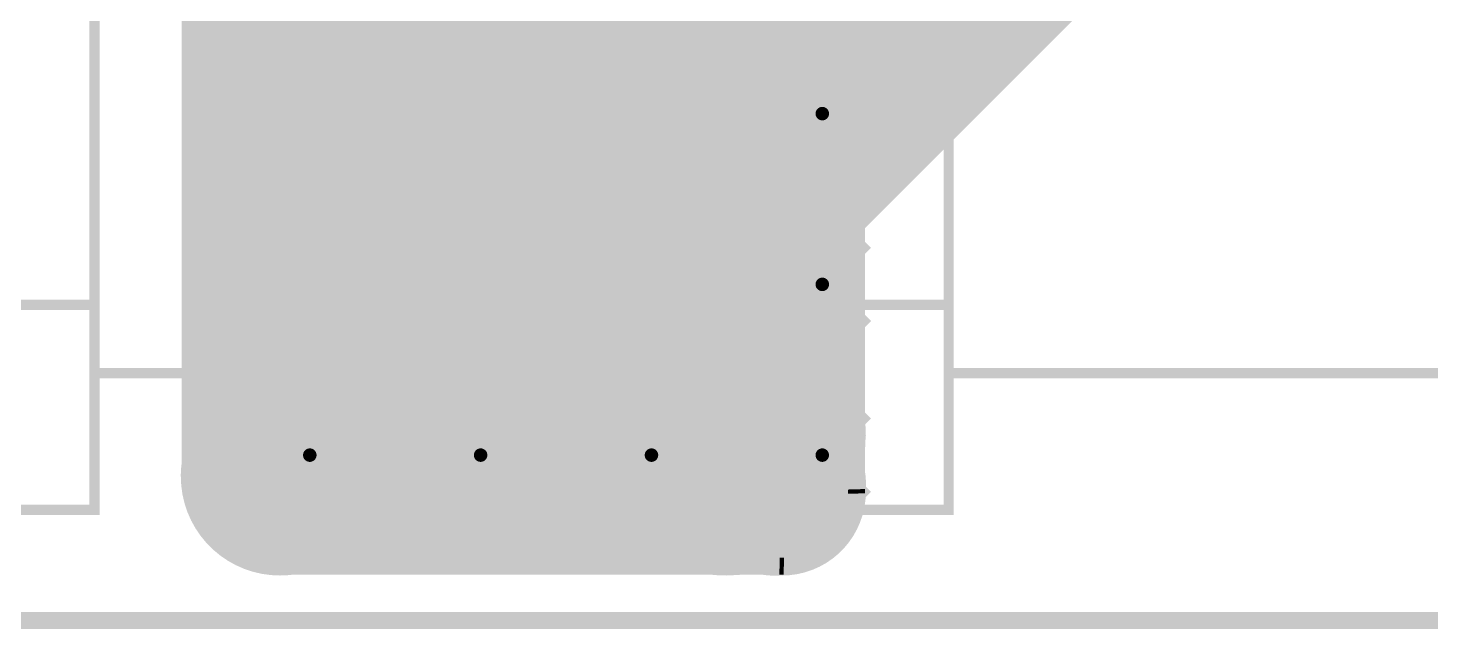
# Model space of a CAD drawing. Extents: x -20 to 155, y -91 to 215.
# Drawn here: x 59.31 to 80.17, y -5.13 to 3.81 of the extents above; entities that cross this region are included whole.
import ezdxf

# ---------------------------------------------------------------- set-up
doc = ezdxf.new("R2010")
doc.units = 0
doc.header["$MEASUREMENT"] = 0
doc.layers.get('0').update_dxf_attribs({"linetype": 'CONTINUOUS'})
for name, color, linetype in [('25-334-0_BOT', 7, 'CONTINUOUS'), ('25-334-0_DRD', 7, 'CONTINUOUS'), ('25-334-0_DRL', 2, 'CONTINUOUS'), ('25-334-0_IN1', 4, 'CONTINUOUS'), ('25-334-0_IN2', 3, 'CONTINUOUS'), ('25-334-0_SMB', 5, 'CONTINUOUS'), ('25-334-0_SMT', 10, 'CONTINUOUS'), ('25-334-0_SSB', 9, 'CONTINUOUS'), ('25-334-0_TOP', 11, 'CONTINUOUS'), ('THRUHOLE_TAP', 15, 'CONTINUOUS')]:
    doc.layers.add(name, color=color, linetype=linetype)

# ---------------------------------------------------------------- blocks, each defined once
blk = doc.blocks.new('ROUND_20')
at = {"const_width": 3.50012}
blk.add_lwpolyline([(-1.75006, 0, 1), (1.75006, 0, 1)], format="xyb", close=True, dxfattribs=at)
blk = doc.blocks.new('ROUND_64')
at = {"const_width": 0.35052}
blk.add_lwpolyline([(-0.17526, 0, 1), (0.17526, 0, 1)], format="xyb", close=True, dxfattribs=at)
blk = doc.blocks.new('ROUND_82')
at = {"const_width": 2.00025}
blk.add_lwpolyline([(-1.000124, 0, 1), (1.000124, 0, 1)], format="xyb", close=True, dxfattribs=at)
blk = doc.blocks.new('ROUND_84')
at = {"const_width": 0.10033}
blk.add_lwpolyline([(-0.050164, 0, 1), (0.050164, 0, 1)], format="xyb", close=True, dxfattribs=at)
blk = doc.blocks.new('ROUND_75')
at = {"const_width": 0.10033}
blk.add_lwpolyline([(-0.050164, 0, 1), (0.050164, 0, 1)], format="xyb", close=True, dxfattribs=at)

msp = doc.modelspace()

# ---------------------------------------------------------------- linework, layer by layer
at = {"layer": '25-334-0_BOT', "const_width": 0.254}
for points in [[(90.424, 21.336), (76.327, 21.336), (61.722, 6.731), (61.722, -2.794)], [(74.5236, 19.5326), (74.5236, 3.7846)], [(74.295, 19.304), (74.295, 3.556)], [(74.0664, 19.0754), (74.0664, 3.3274)], [(73.8378, 18.8468), (73.8378, 3.0988)], [(73.6092, 18.6182), (73.6092, 2.8702)], [(73.3806, 18.3896), (73.3806, 2.6416)], [(73.152, 18.161), (73.152, 2.413)], [(72.9234, 17.9324), (72.9234, 2.1844)], [(72.6948, 17.7038), (72.6948, 1.9558)], [(72.4662, 17.4752), (72.4662, 1.7272)], [(72.2376, 17.2466), (72.2376, 1.4986)], [(72.009, 17.018), (72.009, 1.27)], [(71.7804, 16.7894), (71.7804, 1.0414)], [(71.5518, 16.5608), (71.5518, -3.51536)], [(71.3232, 16.3322), (71.3232, -3.86588)], [(71.0946, 16.1036), (71.0946, -4.04368)], [(70.866, 15.875), (70.866, -4.14528)], [(70.6374, 15.6464), (70.6374, -4.18846)], [(70.4088, 15.4178), (70.4088, -4.191)], [(70.1802, 15.1892), (70.1802, -4.191)], [(69.9516, 14.9606), (69.9516, -4.191)], [(69.723, 14.732), (69.723, -4.191)], [(69.4944, 14.5034), (69.4944, -4.191)], [(69.2658, 14.2748), (69.2658, -4.191)], [(69.0372, 14.0462), (69.0372, -4.191)], [(68.8086, 13.8176), (68.8086, -4.191)], [(84.455, 13.716), (71.628, 0.889)], [(68.58, 13.589), (68.58, -4.191)], [(68.3514, 13.3604), (68.3514, -4.191)], [(68.1228, 13.1318), (68.1228, -4.191)], [(67.8942, 12.9032), (67.8942, -4.191)], [(67.6656, 12.6746), (67.6656, -4.191)], [(67.437, 12.446), (67.437, -4.191)], [(67.2084, 12.2174), (67.2084, -4.191)], [(66.9798, 11.9888), (66.9798, -4.191)], [(66.7512, 11.7602), (66.7512, -4.191)], [(66.5226, 11.5316), (66.5226, -4.191)], [(66.294, 11.303), (66.294, -4.191)], [(66.0654, 11.0744), (66.0654, -4.191)], [(65.8368, 10.8458), (65.8368, -4.191)], [(65.6082, 10.6172), (65.6082, -4.191)], [(65.3796, 10.3886), (65.3796, -4.191)], [(65.151, 10.16), (65.151, -4.191)], [(64.9224, 9.9314), (64.9224, -4.191)], [(64.6938, 9.7028), (64.6938, -4.191)], [(64.4652, 9.4742), (64.4652, -4.191)], [(64.2366, 9.2456), (64.2366, -4.191)], [(64.008, 9.017), (64.008, -4.191)], [(63.7794, 8.7884), (63.7794, -4.191)], [(63.5508, 8.5598), (63.5508, -4.191)], [(63.3222, 8.3312), (63.3222, -4.18846)], [(63.0936, 8.1026), (63.0936, -4.15544)], [(62.865, 7.874), (62.865, -4.09448)], [(62.6364, 7.6454), (62.6364, -3.99542)], [(62.4078, 7.4168), (62.4078, -3.85318)], [(62.1792, 7.1882), (62.1792, -3.65506)], [(61.9506, 6.9596), (61.9506, -3.36296)], [(74.54646, 3.80746), (61.722, 3.80746)], [(74.31786, 3.57886), (61.722, 3.57886)], [(74.08926, 3.35026), (61.722, 3.35026)], [(73.86066, 3.12166), (61.722, 3.12166)], [(73.63206, 2.89306), (61.722, 2.89306)], [(73.40346, 2.66446), (61.722, 2.66446)], [(73.17486, 2.43586), (61.722, 2.43586)], [(72.94626, 2.20726), (61.722, 2.20726)], [(72.71766, 1.97866), (61.722, 1.97866)], [(72.48906, 1.75006), (61.722, 1.75006)], [(72.26046, 1.52146), (61.722, 1.52146)], [(72.03186, 1.29286), (61.722, 1.29286)], [(71.80326, 1.06426), (61.722, 1.06426)], [(71.628, 0.83566), (61.722, 0.83566)], [(71.628, 0.889), (71.628, -3.048)], [(71.628, 0.60706), (61.722, 0.60706)], [(71.628, 0.37846), (61.722, 0.37846)], [(71.628, 0.14986), (61.722, 0.14986)], [(71.628, -0.07874), (61.722, -0.07874)], [(71.628, -0.30734), (61.722, -0.30734)], [(71.628, -0.53594), (61.722, -0.53594)], [(71.628, -0.76454), (61.722, -0.76454)], [(71.628, -0.99314), (61.722, -0.99314)], [(71.628, -1.22174), (61.722, -1.22174)], [(71.628, -1.45034), (61.722, -1.45034)], [(71.628, -1.67894), (61.722, -1.67894)], [(71.628, -1.90754), (61.722, -1.90754)], [(71.628, -2.13614), (61.722, -2.13614)], [(71.628, -2.36474), (61.722, -2.36474)], [(71.628, -2.59334), (61.722, -2.59334)], [(71.628, -2.82194), (61.72708, -2.82194)], [(71.628, -3.05054), (61.79566, -3.05054)], [(71.63054, -3.1115), (71.62867, -3.04796)], [(71.6153, -3.27914), (61.8998, -3.27914)], [(71.55434, -3.50774), (62.04966, -3.50774)], [(71.42988, -3.73634), (62.26048, -3.73634)], [(71.21398, -3.96494), (62.57798, -3.96494)], [(70.485, -4.191), (63.373, -4.191)], [(70.485, -4.191), (70.5485, -4.19287)]]:
    msp.add_lwpolyline(points, dxfattribs=at)
for points in [[(61.722, -2.794, 0.3432367), (63.373, -4.191)], [(70.5485, -4.19354, 0.4142136), (71.63054, -3.1115)]]:
    msp.add_lwpolyline(points, format="xyb", dxfattribs=at)
at = {"layer": '25-334-0_DRD', "const_width": 0.254}
for points in [[(-15.99946, -4.99872), (155.00096, -4.99872), (155.00096, 215.00084), (-4.99872, 215.00084), (-4.99872, 189.35954), (-15.99946, 189.35954), (-15.99946, -4.99872)], [(64.135, 3.5052), (64.135, 0.9652)], [(66.675, 3.5052), (64.135, 3.5052)], [(65.405, 3.5052), (65.405, 0.9652)], [(66.675, 0.9652), (66.675, 3.5052)], [(71.755, 3.175), (70.485, 1.905)], [(71.755, 1.905), (70.485, 3.175)], [(66.675, 2.2352), (64.135, 2.2352)], [(64.135, 0.9652), (66.675, 0.9652)], [(71.755, 0.635), (70.485, -0.635)], [(71.755, -0.635), (70.485, 0.635)], [(64.135, -1.905), (62.865, -3.175)], [(64.135, -3.175), (62.865, -1.905)], [(66.675, -1.905), (65.405, -3.175)], [(66.675, -3.175), (65.405, -1.905)], [(69.215, -1.905), (67.945, -3.175)], [(69.215, -3.175), (67.945, -1.905)], [(71.755, -1.905), (70.485, -3.175)], [(71.755, -3.175), (70.485, -1.905)]]:
    msp.add_lwpolyline(points, dxfattribs=at)
at = {"layer": '25-334-0_DRL', "const_width": 0.254}
msp.add_lwpolyline([(-15.99946, -4.99872), (155.00096, -4.99872), (155.00096, 215.00084), (-4.99872, 215.00084), (-4.99872, 189.35954), (-15.99946, 189.35954), (-15.99946, -4.99872)], dxfattribs=at)
at = {"layer": '25-334-0_IN1', "const_width": 0.254}
for points in [[(90.424, 21.336), (90.424, 13.716), (84.455, 13.716), (71.628, 0.889), (71.628, -2.921)], [(74.5236, 19.5326), (74.5236, 3.7846)], [(74.295, 19.304), (74.295, 3.556)], [(74.0664, 19.0754), (74.0664, 3.3274)], [(73.8378, 18.8468), (73.8378, 3.0988)], [(73.6092, 18.6182), (73.6092, 2.8702)], [(73.3806, 18.3896), (73.3806, 2.6416)], [(73.152, 18.161), (73.152, 2.413)], [(72.9234, 17.9324), (72.9234, 2.1844)], [(72.6948, 17.7038), (72.6948, 1.9558)], [(72.4662, 17.4752), (72.4662, 1.7272)], [(72.2376, 17.2466), (72.2376, 1.4986)], [(72.009, 17.018), (72.009, 1.27)], [(71.7804, 16.7894), (71.7804, 1.0414)], [(71.5518, 16.5608), (71.5518, -3.52044)], [(71.3232, 16.3322), (71.3232, -3.86588)], [(71.0946, 16.1036), (71.0946, -4.04622)], [(70.866, 15.875), (70.866, -4.14782)], [(70.6374, 15.6464), (70.6374, -4.19608)], [(70.4088, 15.4178), (70.4088, -4.19608)], [(70.1802, 15.1892), (70.1802, -4.191)], [(69.9516, 14.9606), (69.9516, -4.191)], [(69.723, 14.732), (69.723, -4.191)], [(69.4944, 14.5034), (69.4944, -4.191)], [(69.2658, 14.2748), (69.2658, -4.191)], [(69.0372, 14.0462), (69.0372, -4.191)], [(68.8086, 13.8176), (68.8086, -4.191)], [(68.58, 13.589), (68.58, -4.191)], [(68.3514, 13.3604), (68.3514, -4.191)], [(68.1228, 13.1318), (68.1228, -4.191)], [(67.8942, 12.9032), (67.8942, -4.191)], [(67.6656, 12.6746), (67.6656, -4.191)], [(67.437, 12.446), (67.437, -4.191)], [(67.2084, 12.2174), (67.2084, -4.191)], [(66.9798, 11.9888), (66.9798, -4.191)], [(66.7512, 11.7602), (66.7512, -4.191)], [(66.5226, 11.5316), (66.5226, -4.191)], [(66.294, 11.303), (66.294, -4.191)], [(66.0654, 11.0744), (66.0654, -4.191)], [(65.8368, 10.8458), (65.8368, -4.191)], [(65.6082, 10.6172), (65.6082, -4.191)], [(65.3796, 10.3886), (65.3796, -4.191)], [(65.151, 10.16), (65.151, -4.191)], [(64.9224, 9.9314), (64.9224, -4.191)], [(64.6938, 9.7028), (64.6938, -4.191)], [(64.4652, 9.4742), (64.4652, -4.191)], [(64.2366, 9.2456), (64.2366, -4.191)], [(64.008, 9.017), (64.008, -4.191)], [(63.7794, 8.7884), (63.7794, -4.191)], [(63.5508, 8.5598), (63.5508, -4.191)], [(63.3222, 8.3312), (63.3222, -4.18846)], [(63.0936, 8.1026), (63.0936, -4.15798)], [(62.865, 7.874), (62.865, -4.09448)], [(62.6364, 7.6454), (62.6364, -3.99288)], [(62.4078, 7.4168), (62.4078, -3.8481)], [(62.1792, 7.1882), (62.1792, -3.64236)], [(61.9506, 6.9596), (61.9506, -3.33502)], [(61.722, 6.731), (61.722, -2.54)], [(74.5363, 3.7973), (61.722, 3.7973)], [(74.3077, 3.5687), (61.722, 3.5687)], [(74.0791, 3.3401), (61.722, 3.3401)], [(73.8505, 3.1115), (61.722, 3.1115)], [(73.6219, 2.8829), (61.722, 2.8829)], [(73.3933, 2.6543), (61.722, 2.6543)], [(73.1647, 2.4257), (61.722, 2.4257)], [(72.9361, 2.1971), (61.722, 2.1971)], [(72.7075, 1.9685), (61.722, 1.9685)], [(72.4789, 1.7399), (61.722, 1.7399)], [(72.2503, 1.5113), (61.722, 1.5113)], [(72.0217, 1.2827), (61.722, 1.2827)], [(71.7931, 1.0541), (61.722, 1.0541)], [(71.628, 0.8255), (61.722, 0.8255)], [(71.628, 0.5969), (61.722, 0.5969)], [(71.628, 0.3683), (61.722, 0.3683)], [(71.628, 0.1397), (61.722, 0.1397)], [(71.628, -0.0889), (61.722, -0.0889)], [(71.628, -0.3175), (61.722, -0.3175)], [(71.628, -0.5461), (61.722, -0.5461)], [(71.628, -0.7747), (61.722, -0.7747)], [(71.628, -1.0033), (61.722, -1.0033)], [(71.628, -1.2319), (61.722, -1.2319)], [(71.628, -1.4605), (61.722, -1.4605)], [(71.628, -1.6891), (61.722, -1.6891)], [(71.628, -1.9177), (61.722, -1.9177)], [(71.628, -2.1463), (61.722, -2.1463)], [(71.628, -2.3749), (61.722, -2.3749)], [(71.628, -2.6035), (61.72454, -2.6035)], [(71.628, -2.8321), (61.75756, -2.8321)], [(71.6407, -3.0607), (61.8236, -3.0607)], [(71.62038, -3.2893), (61.9252, -3.2893)], [(71.55434, -3.5179), (62.07252, -3.5179)], [(71.4248, -3.7465), (62.2808, -3.7465)], [(71.19874, -3.9751), (62.60084, -3.9751)], [(64.389, -4.191), (63.373, -4.191)], [(70.358, -4.191), (64.389, -4.191)]]:
    msp.add_lwpolyline(points, dxfattribs=at)
for points in [[(61.722, -2.54, 0.3926902), (63.373, -4.191)], [(71.6407, -3.0861, 0.0370994), (71.62843, -2.92093)], [(70.5231, -4.2037, 0.4142136), (71.6407, -3.0861)], [(70.358, -4.191, 0.037099), (70.5231, -4.20327)]]:
    msp.add_lwpolyline(points, format="xyb", dxfattribs=at)
at = {"layer": '25-334-0_IN2', "const_width": 0.254}
for points in [[(74.5236, 19.5326), (74.5236, 3.7846)], [(74.295, 19.304), (74.295, 3.556)], [(74.0664, 19.0754), (74.0664, 3.3274)], [(73.8378, 18.8468), (73.8378, 3.0988)], [(73.6092, 18.6182), (73.6092, 2.8702)], [(73.3806, 18.3896), (73.3806, 2.6416)], [(73.152, 18.161), (73.152, 2.413)], [(72.9234, 17.9324), (72.9234, 2.1844)], [(72.6948, 17.7038), (72.6948, 1.9558)], [(72.4662, 17.4752), (72.4662, 1.7272)], [(72.2376, 17.2466), (72.2376, 1.4986)], [(72.009, 17.018), (72.009, 1.27)], [(71.7804, 16.7894), (71.7804, 1.0414)], [(71.5518, 16.5608), (71.5518, -2.83718)], [(71.3232, 16.3322), (71.3232, -3.31978)], [(71.0946, 16.1036), (71.0946, -3.6068)], [(70.866, 15.875), (70.866, -3.81)], [(70.6374, 15.6464), (70.6374, -3.95986)], [(70.4088, 15.4178), (70.4088, -4.06654)], [(70.1802, 15.1892), (70.1802, -4.14274)], [(69.9516, 14.9606), (69.9516, -4.18592)], [(69.723, 14.732), (69.723, -4.2037)], [(69.4944, 14.5034), (69.4944, -4.19354)], [(69.2658, 14.2748), (69.2658, -4.191)], [(69.0372, 14.0462), (69.0372, -4.191)], [(68.8086, 13.8176), (68.8086, -4.191)], [(88.138, 13.716), (84.455, 13.716), (71.628, 0.889), (71.628, -2.032)], [(68.58, 13.589), (68.58, -4.191)], [(68.3514, 13.3604), (68.3514, -4.191)], [(68.1228, 13.1318), (68.1228, -4.191)], [(67.8942, 12.9032), (67.8942, -4.191)], [(67.6656, 12.6746), (67.6656, -4.191)], [(67.437, 12.446), (67.437, -4.191)], [(67.2084, 12.2174), (67.2084, -4.191)], [(66.9798, 11.9888), (66.9798, -4.191)], [(66.7512, 11.7602), (66.7512, -4.191)], [(66.5226, 11.5316), (66.5226, -4.191)], [(66.294, 11.303), (66.294, -4.191)], [(66.0654, 11.0744), (66.0654, -4.191)], [(65.8368, 10.8458), (65.8368, -4.191)], [(65.6082, 10.6172), (65.6082, -4.191)], [(65.3796, 10.3886), (65.3796, -4.191)], [(65.151, 10.16), (65.151, -4.191)], [(64.9224, 9.9314), (64.9224, -4.191)], [(64.6938, 9.7028), (64.6938, -4.191)], [(64.4652, 9.4742), (64.4652, -4.191)], [(64.2366, 9.2456), (64.2366, -4.191)], [(64.008, 9.017), (64.008, -4.1783)], [(63.7794, 8.7884), (63.7794, -4.13766)], [(63.5508, 8.5598), (63.5508, -4.0767)], [(63.3222, 8.3312), (63.3222, -3.99288)], [(63.0936, 8.1026), (63.0936, -3.88366)], [(62.865, 7.874), (62.865, -3.74396)], [(62.6364, 7.6454), (62.6364, -3.5687)], [(62.4078, 7.4168), (62.4078, -3.35026)], [(62.1792, 7.1882), (62.1792, -3.06324)], [(61.9506, 6.9596), (61.9506, -2.65938)], [(61.722, 6.731), (61.722, -1.778)], [(74.53376, 3.79476), (61.722, 3.79476)], [(74.30516, 3.56616), (61.722, 3.56616)], [(74.07656, 3.33756), (61.722, 3.33756)], [(73.84796, 3.10896), (61.722, 3.10896)], [(73.61936, 2.88036), (61.722, 2.88036)], [(73.39076, 2.65176), (61.722, 2.65176)], [(73.16216, 2.42316), (61.722, 2.42316)], [(72.93356, 2.19456), (61.722, 2.19456)], [(72.70496, 1.96596), (61.722, 1.96596)], [(72.47636, 1.73736), (61.722, 1.73736)], [(72.24776, 1.50876), (61.722, 1.50876)], [(72.01916, 1.28016), (61.722, 1.28016)], [(71.79056, 1.05156), (61.722, 1.05156)], [(71.628, 0.82296), (61.722, 0.82296)], [(71.628, 0.59436), (61.722, 0.59436)], [(71.628, 0.36576), (61.722, 0.36576)], [(71.628, 0.13716), (61.722, 0.13716)], [(71.628, -0.0889), (61.722, -0.0889)], [(71.628, -0.3175), (61.722, -0.3175)], [(71.628, -0.5461), (61.722, -0.5461)], [(71.628, -0.7747), (61.722, -0.7747)], [(71.628, -1.0033), (61.722, -1.0033)], [(71.628, -1.2319), (61.722, -1.2319)], [(71.628, -1.4605), (61.722, -1.4605)], [(71.628, -1.6891), (61.722, -1.6891)], [(71.628, -1.9177), (61.73724, -1.9177)], [(71.63816, -2.1463), (61.77788, -2.1463)], [(71.63562, -2.3749), (61.83884, -2.3749)], [(71.60768, -2.6035), (61.9252, -2.6035)], [(71.5518, -2.8321), (62.03696, -2.8321)], [(71.46544, -3.0607), (62.17666, -3.0607)], [(71.34352, -3.2893), (62.35446, -3.2893)], [(71.17588, -3.5179), (62.57798, -3.5179)], [(70.94474, -3.7465), (62.87008, -3.7465)], [(70.60692, -3.9751), (63.28156, -3.9751)], [(69.469, -4.191), (64.135, -4.191)]]:
    msp.add_lwpolyline(points, dxfattribs=at)
for points in [[(61.722, -1.778, 0.368493), (64.135, -4.191)], [(71.6407, -2.25552, 0.0287147), (71.62785, -2.03202)], [(69.68998, -4.2037, 0.4142136), (71.63816, -2.25552)], [(69.469, -4.191, 0.0284279), (69.68998, -4.20357)]]:
    msp.add_lwpolyline(points, format="xyb", dxfattribs=at)
at = {"layer": '25-334-0_SMB', "const_width": 1.99898}
for points in [[(73.025, 4.445), (73.025, 15.24)], [(69.85, -2.54), (69.85, 12.065)], [(66.675, 9.525), (66.675, -2.54)], [(63.5, 6.35), (63.5, -2.54)]]:
    msp.add_lwpolyline(points, dxfattribs=at)
at = {"layer": '25-334-0_SMT', "const_width": 1.99898}
for points in [[(70.612, 13.462), (70.612, -2.54)], [(67.183, 10.033), (67.183, -2.54)], [(64.008, -2.667), (64.008, 7.239)]]:
    msp.add_lwpolyline(points, dxfattribs=at)
at = {"layer": '25-334-0_SSB', "const_width": 0.1524}
for points in [[(60.2996, -0.3048), (60.2996, 16.2052), (70.5104, 16.2052), (70.5104, -0.3048)], [(83.2104, -0.3048), (83.2104, 16.2052), (72.9996, 16.2052), (72.9996, -0.3048), (70.5104, -0.3048), (70.5104, -3.3528), (72.9996, -3.3528), (72.9996, -0.3048)], [(60.2996, -3.3528), (60.2996, -0.3048), (57.8104, -0.3048), (57.8104, -3.3528), (60.2996, -3.3528)], [(60.2996, -1.3208), (70.5104, -1.3208)], [(83.2104, -1.3208), (72.9996, -1.3208)]]:
    msp.add_lwpolyline(points, dxfattribs=at)
at = {"layer": '25-334-0_TOP', "const_width": 0.254}
for points in [[(76.2, 21.209), (61.722, 6.731), (61.722, -2.667)], [(74.5109, 19.5199), (74.5109, 3.7719)], [(74.2823, 19.2913), (74.2823, 3.5433)], [(74.0537, 19.0627), (74.0537, 3.3147)], [(73.8251, 18.8341), (73.8251, 3.0861)], [(73.5965, 18.6055), (73.5965, 2.8575)], [(73.3679, 18.3769), (73.3679, 2.6289)], [(73.1393, 18.1483), (73.1393, 2.4003)], [(72.9107, 17.9197), (72.9107, 2.1717)], [(72.6821, 17.6911), (72.6821, 1.9431)], [(72.4535, 17.4625), (72.4535, 1.7145)], [(72.2249, 17.2339), (72.2249, 1.4859)], [(71.9963, 17.0053), (71.9963, 1.2573)], [(71.7677, 16.7767), (71.7677, 1.0287)], [(71.5391, 16.5481), (71.5391, -3.4798)], [(71.3105, 16.3195), (71.3105, -3.8227)], [(71.0819, 16.0909), (71.0819, -4.0132)], [(70.8533, 15.8623), (70.8533, -4.1275)], [(70.6247, 15.6337), (70.6247, -4.18846)], [(70.3961, 15.4051), (70.3961, -4.20624)], [(70.1675, 15.1765), (70.1675, -4.191)], [(69.9389, 14.9479), (69.9389, -4.191)], [(69.7103, 14.7193), (69.7103, -4.191)], [(69.4817, 14.4907), (69.4817, -4.191)], [(69.2531, 14.2621), (69.2531, -4.191)], [(69.0245, 14.0335), (69.0245, -4.191)], [(68.7959, 13.8049), (68.7959, -4.191)], [(84.455, 13.716), (71.628, 0.889)], [(68.5673, 13.5763), (68.5673, -4.191)], [(68.3387, 13.3477), (68.3387, -4.191)], [(68.1101, 13.1191), (68.1101, -4.191)], [(67.8815, 12.8905), (67.8815, -4.191)], [(67.6529, 12.6619), (67.6529, -4.191)], [(67.4243, 12.4333), (67.4243, -4.191)], [(67.1957, 12.2047), (67.1957, -4.191)], [(66.9671, 11.9761), (66.9671, -4.191)], [(66.7385, 11.7475), (66.7385, -4.191)], [(66.5099, 11.5189), (66.5099, -4.191)], [(66.2813, 11.2903), (66.2813, -4.191)], [(66.0527, 11.0617), (66.0527, -4.191)], [(65.8241, 10.8331), (65.8241, -4.191)], [(65.5955, 10.6045), (65.5955, -4.191)], [(65.3669, 10.3759), (65.3669, -4.191)], [(65.1383, 10.1473), (65.1383, -4.191)], [(64.9097, 9.9187), (64.9097, -4.191)], [(64.6811, 9.6901), (64.6811, -4.191)], [(64.4525, 9.4615), (64.4525, -4.191)], [(64.2239, 9.2329), (64.2239, -4.191)], [(63.9953, 9.0043), (63.9953, -4.191)], [(63.7667, 8.7757), (63.7667, -4.191)], [(63.5381, 8.5471), (63.5381, -4.191)], [(63.3095, 8.3185), (63.3095, -4.191)], [(63.0809, 8.0899), (63.0809, -4.2037)], [(62.8523, 7.8613), (62.8523, -4.18846)], [(62.6237, 7.6327), (62.6237, -4.13258)], [(62.3951, 7.4041), (62.3951, -4.03098)], [(62.1665, 7.1755), (62.1665, -3.86842)], [(61.9379, 6.9469), (61.9379, -3.6068)], [(74.53376, 3.79476), (61.722, 3.79476)], [(74.30516, 3.56616), (61.722, 3.56616)], [(74.07656, 3.33756), (61.722, 3.33756)], [(73.84796, 3.10896), (61.722, 3.10896)], [(73.61936, 2.88036), (61.722, 2.88036)], [(73.39076, 2.65176), (61.722, 2.65176)], [(73.16216, 2.42316), (61.722, 2.42316)], [(72.93356, 2.19456), (61.722, 2.19456)], [(72.70496, 1.96596), (61.722, 1.96596)], [(72.47636, 1.73736), (61.722, 1.73736)], [(72.24776, 1.50876), (61.722, 1.50876)], [(72.01916, 1.28016), (61.722, 1.28016)], [(71.79056, 1.05156), (61.722, 1.05156)], [(71.628, 0.82296), (61.722, 0.82296)], [(71.628, 0.889), (71.628, -2.794)], [(71.628, 0.59436), (61.722, 0.59436)], [(71.628, 0.36576), (61.722, 0.36576)], [(71.628, 0.13716), (61.722, 0.13716)], [(71.628, -0.09144), (61.722, -0.09144)], [(71.628, -0.32004), (61.722, -0.32004)], [(71.628, -0.54864), (61.722, -0.54864)], [(71.628, -0.77724), (61.722, -0.77724)], [(71.628, -1.00584), (61.722, -1.00584)], [(71.628, -1.23444), (61.722, -1.23444)], [(71.628, -1.46304), (61.722, -1.46304)], [(71.628, -1.69164), (61.722, -1.69164)], [(71.628, -1.92024), (61.722, -1.92024)], [(71.628, -2.14884), (61.722, -2.14884)], [(71.628, -2.37744), (61.722, -2.37744)], [(71.628, -2.60604), (61.722, -2.60604)], [(71.63308, -2.83464), (61.7093, -2.83464)], [(71.6407, -3.06324), (61.72454, -3.06324)], [(71.6026, -3.29184), (61.78042, -3.29184)], [(71.51878, -3.52044), (61.88202, -3.52044)], [(71.374, -3.74904), (62.04458, -3.74904)], [(71.1327, -3.97764), (62.3062, -3.97764)], [(70.231, -4.191), (63.246, -4.191)]]:
    msp.add_lwpolyline(points, dxfattribs=at)
for points in [[(61.722, -2.667, 0.0354892), (61.70846, -2.8575)], [(71.64324, -2.9845, 0.0391705), (71.62829, -2.79395)], [(61.7093, -2.8575, 0.4142136), (63.0555, -4.2037)], [(70.4215, -4.20624, 0.4142136), (71.64324, -2.9845)], [(63.0555, -4.2037, 0.0354889), (63.24588, -4.19017)], [(70.231, -4.191, 0.0391705), (70.4215, -4.20595)]]:
    msp.add_lwpolyline(points, format="xyb", dxfattribs=at)

# ---------------------------------------------------------------- block references
at = {"layer": '25-334-0_BOT'}
for name, p in [('ROUND_20', (65.405, 2.2352)), ('ROUND_64', (71.12, 2.54)), ('ROUND_64', (71.12, 0)), ('ROUND_64', (63.5, -2.54)), ('ROUND_64', (66.04, -2.54)), ('ROUND_64', (68.58, -2.54)), ('ROUND_64', (71.12, -2.54))]:
    msp.add_blockref(name, p, dxfattribs=at)
at = {"layer": '25-334-0_DRL'}
for name, p in [('ROUND_82', (65.405, 2.2352)), ('ROUND_84', (71.12, 2.54)), ('ROUND_84', (71.12, 0)), ('ROUND_84', (63.5, -2.54)), ('ROUND_84', (66.04, -2.54)), ('ROUND_84', (68.58, -2.54)), ('ROUND_84', (71.12, -2.54))]:
    msp.add_blockref(name, p, dxfattribs=at)
at = {"layer": '25-334-0_IN1'}
for name, p in [('ROUND_20', (65.405, 2.2352)), ('ROUND_64', (71.12, 2.54)), ('ROUND_64', (71.12, 0)), ('ROUND_64', (63.5, -2.54)), ('ROUND_64', (66.04, -2.54)), ('ROUND_64', (68.58, -2.54)), ('ROUND_64', (71.12, -2.54))]:
    msp.add_blockref(name, p, dxfattribs=at)
at = {"layer": '25-334-0_IN2'}
for name, p in [('ROUND_20', (65.405, 2.2352)), ('ROUND_64', (71.12, 2.54)), ('ROUND_64', (71.12, 0)), ('ROUND_64', (63.5, -2.54)), ('ROUND_64', (66.04, -2.54)), ('ROUND_64', (68.58, -2.54)), ('ROUND_64', (71.12, -2.54))]:
    msp.add_blockref(name, p, dxfattribs=at)
at = {"layer": '25-334-0_SMB'}
msp.add_blockref('ROUND_20', (65.405, 2.2352), dxfattribs=at)
at = {"layer": '25-334-0_SMT'}
msp.add_blockref('ROUND_20', (65.405, 2.2352), dxfattribs=at)
at = {"layer": '25-334-0_TOP'}
for name, p in [('ROUND_20', (65.405, 2.2352)), ('ROUND_64', (71.12, 2.54)), ('ROUND_64', (71.12, 0)), ('ROUND_64', (63.5, -2.54)), ('ROUND_64', (66.04, -2.54)), ('ROUND_64', (68.58, -2.54)), ('ROUND_64', (71.12, -2.54))]:
    msp.add_blockref(name, p, dxfattribs=at)
at = {"layer": 'THRUHOLE_TAP'}
for name, p in [('ROUND_82', (65.405, 2.2352)), ('ROUND_75', (71.12, 2.54)), ('ROUND_75', (71.12, 0)), ('ROUND_75', (63.5, -2.54)), ('ROUND_75', (66.04, -2.54)), ('ROUND_75', (68.58, -2.54)), ('ROUND_75', (71.12, -2.54))]:
    msp.add_blockref(name, p, dxfattribs=at)

doc.saveas('drawing.dxf')
